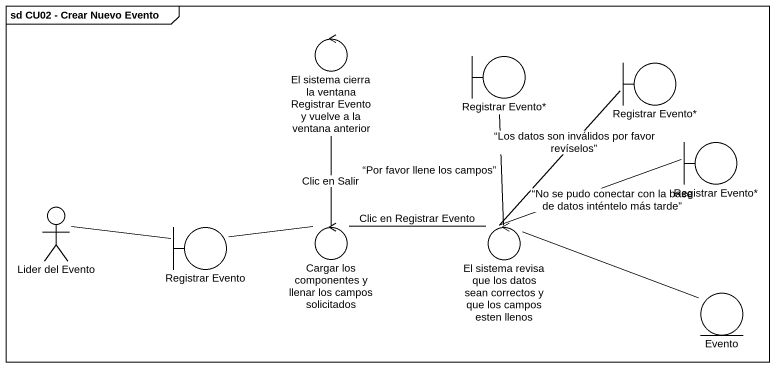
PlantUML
@startuml
mainframe sd CU02 - Crear Nuevo Evento
control "El sistema cierra la ventana Registrar Evento y vuelve a la ventana anterior" as El_sistema_cierra_la
boundary "Registrar Evento*" as Registrar_Evento
boundary "Registrar Evento*" as Registrar_Evento_2
boundary "Registrar Evento*" as Registrar_Evento_3
actor "Lider del Evento" as Lider_del_Evento
boundary "Registrar Evento" as Registrar_Evento_4
control "Cargar los componentes y llenar los campos solicitados" as Cargar_los_componentes_y
control "El sistema revisa que los datos sean correctos y que los campos esten llenos" as El_sistema_revisa_que_los
entity Evento
El_sistema_cierra_la -- Cargar_los_componentes_y : Clic en Salir
Registrar_Evento -- El_sistema_revisa_que_los : “Por favor llene los campos”
Registrar_Evento_2 -- El_sistema_revisa_que_los : “Los datos son inválidos por favor revíselos”
Lider_del_Evento -right- Registrar_Evento_4
Registrar_Evento_4 -right- Cargar_los_componentes_y
Cargar_los_componentes_y -right- El_sistema_revisa_que_los : Clic en Registrar Evento
El_sistema_revisa_que_los -right- Registrar_Evento_3 : “No se pudo conectar con la base de datos inténtelo más tarde”
El_sistema_revisa_que_los -right- Evento
@enduml
